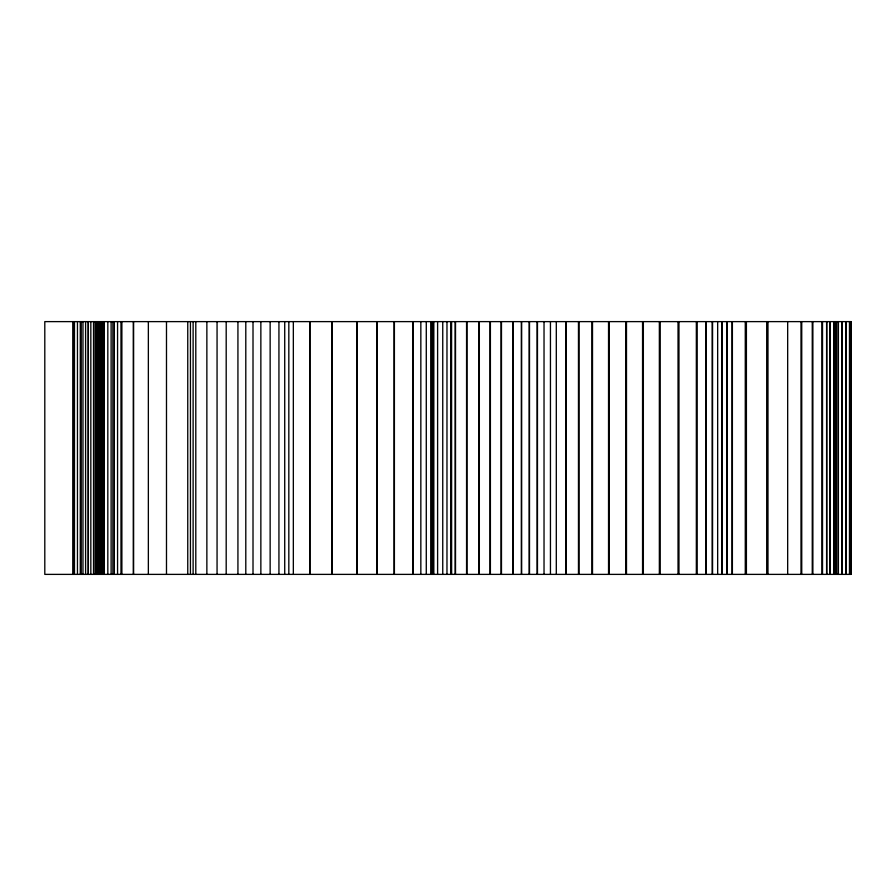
<?xml version="1.0" encoding="UTF-8"?>
<svg xmlns="http://www.w3.org/2000/svg" width="896" height="896" viewBox="0 0 896 896"><rect width="100%" height="100%" fill="white"/><g stroke="black" fill="none" stroke-linecap="round" stroke-linejoin="round"><path stroke-width="1.34" d="M851.099 321.619L851.077 574.381M849.688 321.619L849.688 574.381M849.486 321.619L849.486 574.381M846.238 321.619L846.238 574.381M845.992 321.619L845.992 574.381M842.318 321.619L842.318 574.381M842.027 321.619L842.027 574.381M838.398 321.619L838.398 574.381M838.163 321.619L838.163 574.381M836.102 321.619L836.024 574.381M835.598 321.619L835.587 574.381M835.408 321.619L835.374 574.381M833.907 321.619L833.907 574.381M833.706 321.619L833.706 574.381M830.178 321.619L830.178 574.381M829.92 321.619L829.92 574.381M826.75 321.619L826.75 574.381M826.605 321.619L826.605 574.381M822.517 321.619L822.517 574.381M821.934 321.619L821.934 574.381M812.874 321.619L812.874 574.381M812.258 321.619L812.258 574.381M801.741 321.619L801.741 574.381M801.002 321.619L801.002 574.381M787.674 321.619L787.674 574.381M767.973 321.619L767.973 574.381M766.707 321.619L766.707 574.381M746.402 321.619L746.402 574.381M745.27 321.619L745.27 574.381M732.379 321.619L732.379 574.381M732.066 321.619L732.066 574.381M727.115 321.619L727.115 574.381M726.846 321.619L726.846 574.381M722.266 321.619L722.266 574.381M722.008 321.619L722.008 574.381M717.662 321.619L717.662 574.381M712.555 321.619L712.555 574.381M712.23 321.619L712.23 574.381M706.037 321.619L706.037 574.381M705.712 321.619L705.712 574.381M697.189 321.619L697.189 574.381M696.338 321.619L696.338 574.381M678.966 321.619L678.966 574.381M678.037 321.619L678.037 574.381M660.206 321.619L660.206 574.381M659.355 321.619L659.355 574.381M643.35 321.619L643.35 574.381M642.555 321.619L642.555 574.381M626.483 321.619L626.483 574.381M625.71 321.619L625.71 574.381M609.325 321.619L609.325 574.381M608.541 321.619L608.541 574.381M592.502 321.619L592.502 574.381M591.92 321.619L591.92 574.381M579.04 321.619L579.04 574.381M578.469 321.619L578.469 574.381M566.272 321.619L566.272 574.381M565.779 321.619L565.779 574.381M556.304 321.619L556.304 574.381M550.446 321.619L550.446 574.381M544.029 321.619L544.029 574.381M537.466 321.619L537.466 574.381M537.163 321.619L537.163 574.381M529.502 321.619L529.502 574.381M529.211 321.619L529.211 574.381M521.629 321.619L521.629 574.381M521.36 321.619L521.36 574.381M513.285 321.619L513.285 574.381M512.859 321.619L512.859 574.381M501.469 321.619L501.469 574.381M501.077 321.619L501.077 574.381M490.392 321.619L490.392 574.381M490.034 321.619L490.034 574.381M479.338 321.619L479.338 574.381M478.934 321.619L478.934 574.381M466.95 321.619L466.95 574.381M466.57 321.619L466.57 574.381M455.515 321.619L455.515 574.381M455.19 321.619L455.19 574.381M451.584 321.619L451.629 574.381M446.97 321.619L446.97 574.381M442.747 321.619L442.747 574.381M437.606 321.619L437.606 574.381M433.821 321.619L433.821 574.381M432.914 321.619L432.914 574.381M432.085 321.619L432.085 574.381M430.741 321.619L430.741 574.381M426.283 321.619L426.283 574.381M420.84 321.619L420.84 574.381M413.022 321.619L413.022 574.381M412.664 321.619L412.664 574.381M394.397 321.619L394.397 574.381M394.106 321.619L394.106 574.381M377.171 321.619L377.171 574.381M376.891 321.619L376.891 574.381M357.246 321.619L357.246 574.381M356.877 321.619L356.877 574.381M332.203 321.619L332.203 574.381M331.878 321.619L331.878 574.381M309.938 321.619L309.938 574.381M309.68 321.619L309.68 574.381M293.339 321.619L293.339 574.381M288.826 321.619L288.826 574.381M284.726 321.619L284.726 574.381M278.936 321.619L278.936 574.381M270.144 321.619L270.144 574.381M260.859 321.619L260.859 574.381M253.008 321.619L253.008 574.381M245.795 321.619L245.795 574.381M237.933 321.619L237.933 574.381M226.195 321.619L226.195 574.381M217.056 321.619L217.056 574.381M206.864 321.619L206.864 574.381M195.798 321.619L195.798 574.381M193.122 321.619L193.122 574.381M190.434 321.619L190.434 574.381M187.757 321.619L187.757 574.381M166.488 321.619L166.488 574.381M148.355 321.619L148.355 574.381M133.605 321.619L133.605 574.381M133.336 321.619L133.336 574.381M121.878 321.619L121.878 574.381M120.982 321.619L120.982 574.381M117.566 321.619L117.566 574.381M114.33 321.619L114.33 574.381M112.885 321.619L112.885 574.381M111.115 321.619L111.115 574.381M107.822 321.619L107.822 574.381M104.294 321.619L104.294 574.381M103.734 321.619L103.734 574.381M102.592 321.619L102.592 574.381M101.629 321.619L101.629 574.381M100.755 321.619L100.755 574.381M100.598 321.619L100.598 574.381M99.534 321.619L99.534 574.381M98.459 321.619L98.459 574.381M97.888 321.619L97.888 574.381M97.418 321.619L97.418 574.381M96.421 321.619L96.421 574.381M95.502 321.619L95.502 574.381M95.29 321.619L95.29 574.381M93.542 321.619L93.542 574.381M90.832 321.619L90.832 574.381M88.346 321.619L88.346 574.381M88.211 321.619L88.211 574.381M85.602 321.619L85.602 574.381M82.97 321.619L82.97 574.381M81.245 321.619L81.245 574.381M80.27 321.619L80.27 574.381M77.459 321.619L77.459 574.381M74.469 321.619L74.469 574.381M73.382 321.619L73.382 574.381M73.058 321.619L73.058 574.381M851.2 321.619L44.8 321.619L44.8 574.381L851.2 574.381L851.2 321.619M451.136 574.381L451.136 321.619L451.069 574.381"/></g></svg>
